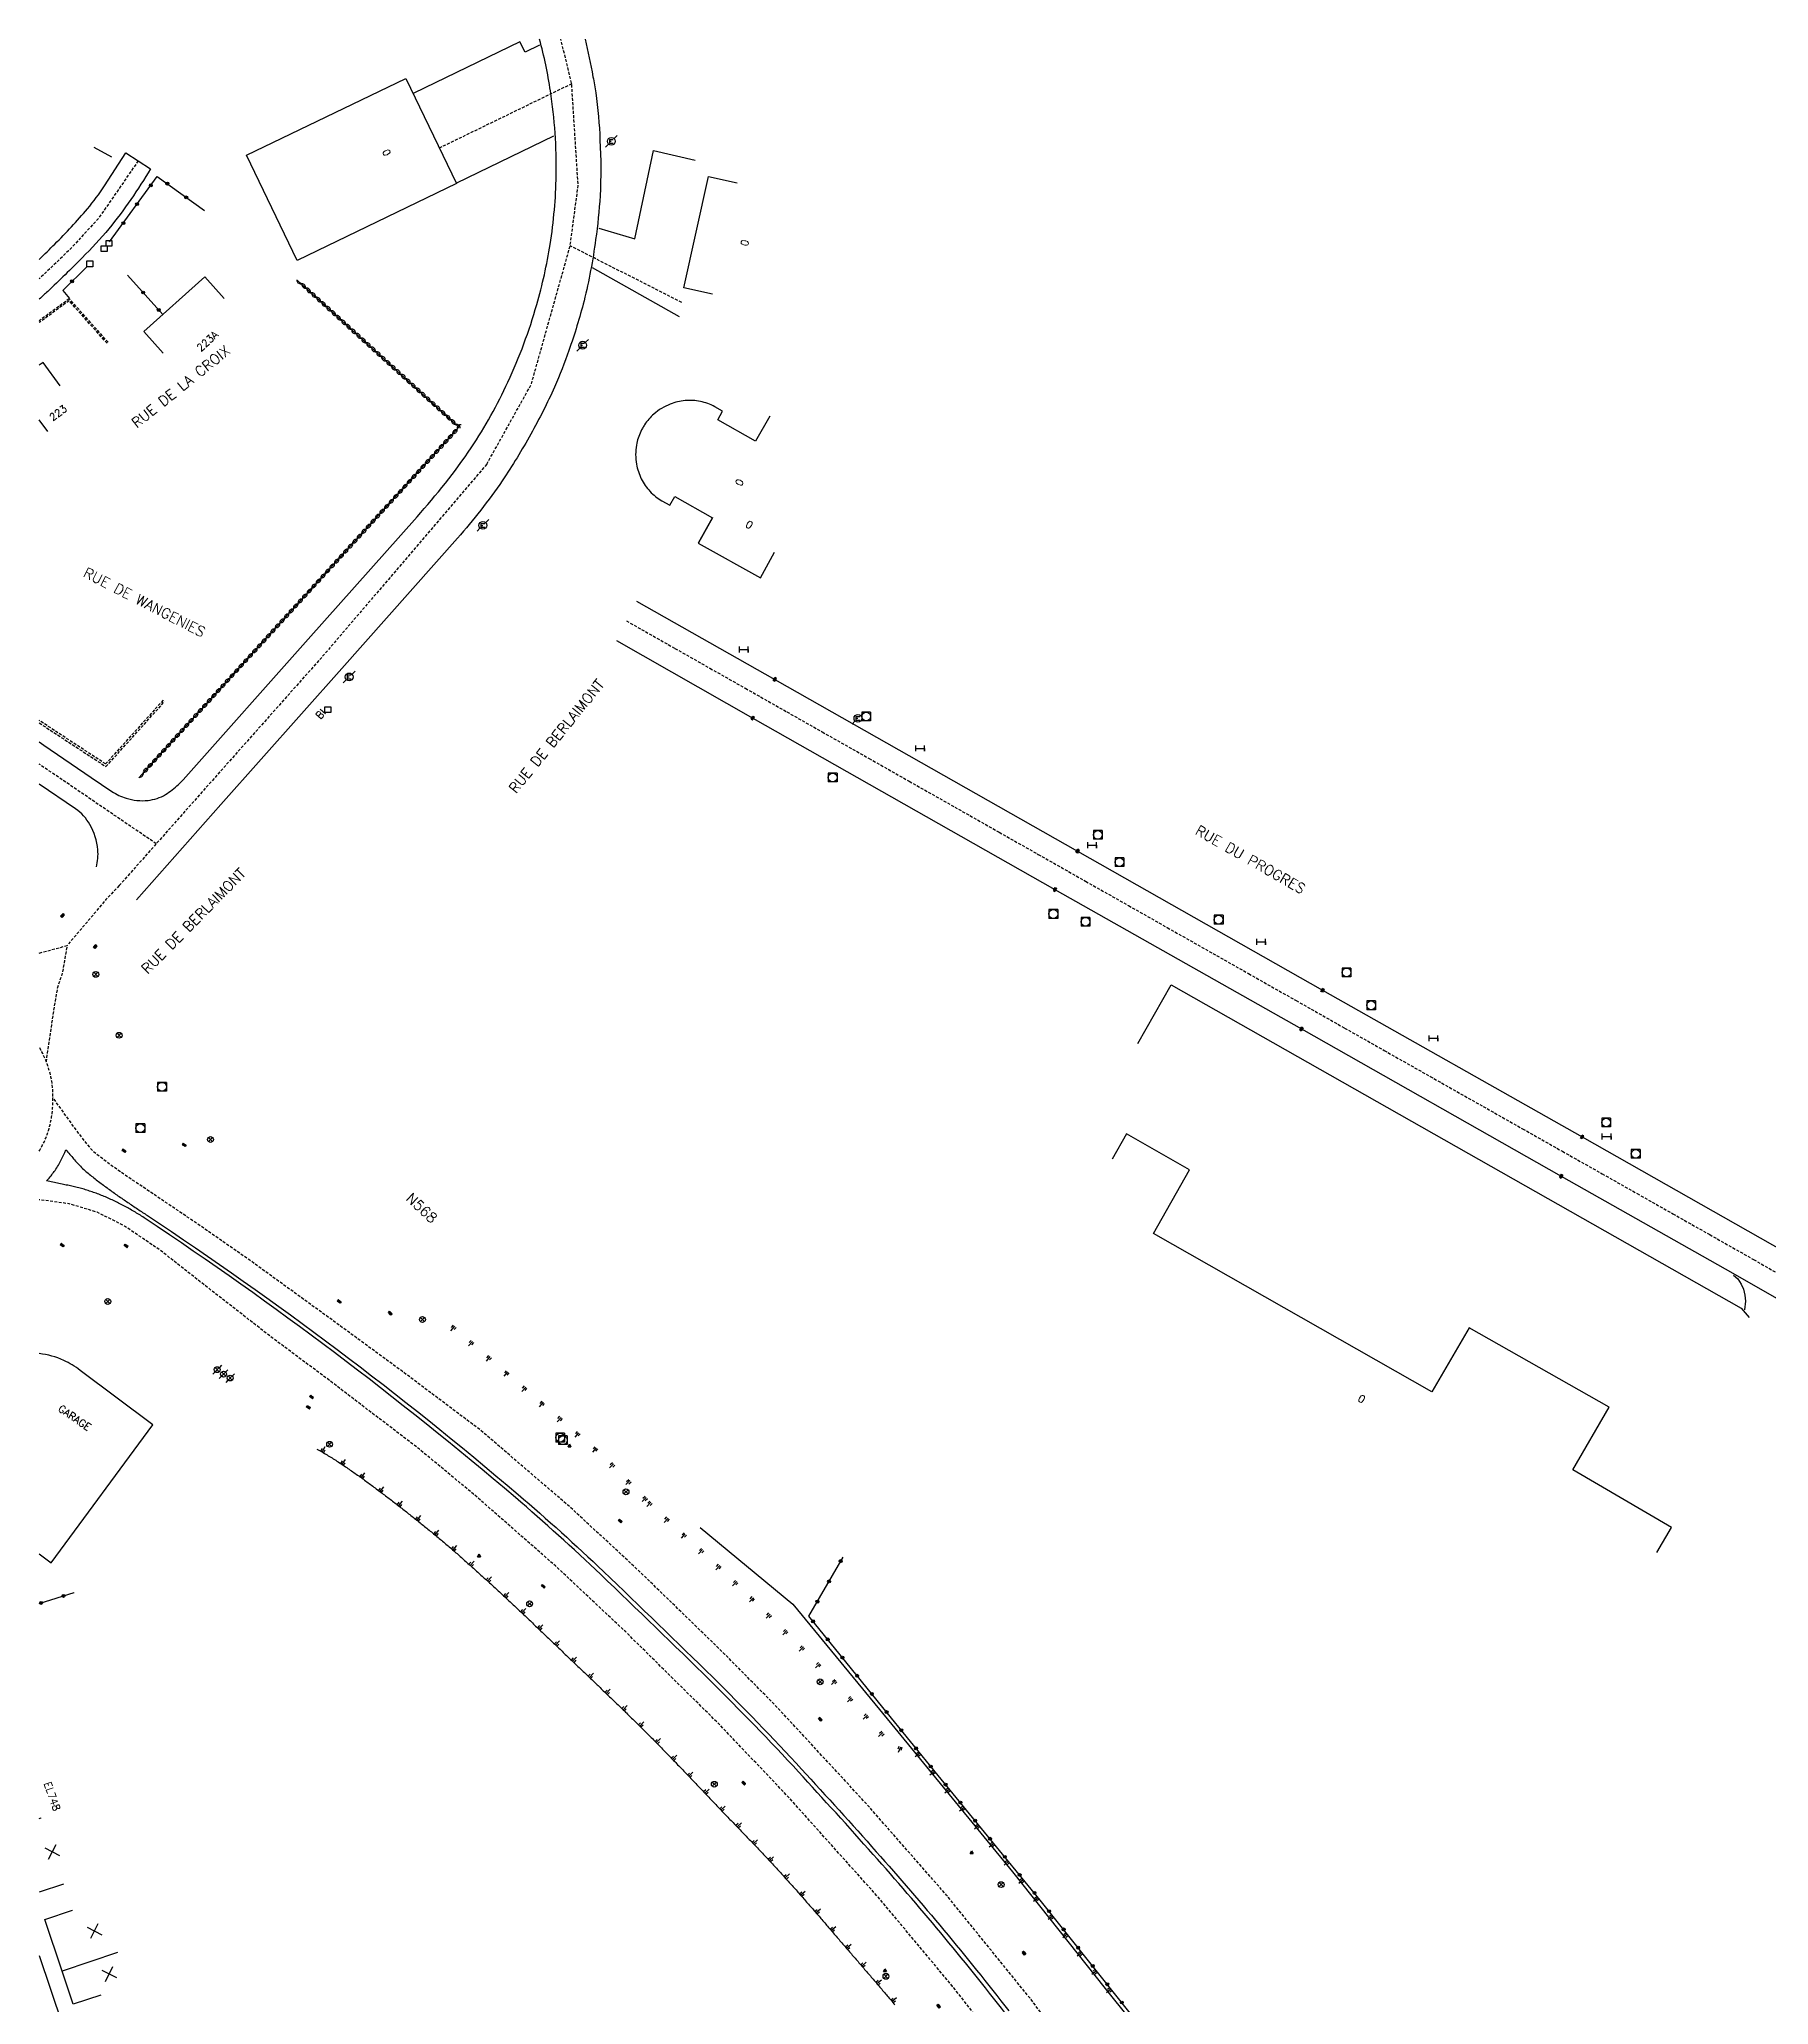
# Model space of a CAD drawing. Header units: millimetres. Extents: x 161000 to 162000, y 126999 to 128000.
# Drawn here: x 161000 to 161296.2, y 127663.5 to 128000 of the extents above; entities that cross this region are included whole.
import ezdxf
from ezdxf.enums import TextEntityAlignment as Align

# ---------------------------------------------------------------- set-up
doc = ezdxf.new("R2010")
doc.units = ezdxf.units.MM
doc.linetypes.add('DASHED', pattern=[0.75, 0.5, -0.25])
doc.layers.get('0').update_dxf_attribs({"linetype": 'CONTINUOUS'})
for name, color, linetype in [('W0001', 6, 'DASHED'), ('W0008', 7, 'CONTINUOUS'), ('W0100', 7, 'CONTINUOUS'), ('W0112', 1, 'DASHED'), ('W0211', 2, 'CONTINUOUS'), ('W0302', 3, 'CONTINUOUS'), ('W0310', 3, 'CONTINUOUS'), ('W0322', 7, 'CONTINUOUS'), ('W0400', 7, 'CONTINUOUS'), ('W0420', 7, 'CONTINUOUS'), ('W0454', 7, 'CONTINUOUS'), ('W0469', 7, 'CONTINUOUS'), ('W0471', 7, 'CONTINUOUS'), ('W0851', 7, 'CONTINUOUS'), ('W0984', 7, 'CONTINUOUS'), ('W0989', 7, 'CONTINUOUS'), ('W0991', 7, 'CONTINUOUS'), ('W1102', 7, 'CONTINUOUS'), ('W1474', 7, 'CONTINUOUS')]:
    doc.layers.add(name, color=color, linetype=linetype)
doc.styles.get("Standard").update_dxf_attribs({"font": 'romans.shx', "width": 0.85})

# ---------------------------------------------------------------- blocks, each defined once
blk = doc.blocks.new('T420')
for p, q in [((0.75, 0.75), (-0.75, 0.75)), ((-0.75, 0.75), (-0.75, -0.75)), ((0.75, 0.75), (0.75, -0.75)), ((0.75, -0.75), (-0.75, -0.75))]:
    blk.add_line(p, q)
blk.add_ellipse((0, 0), major_axis=(-0.53, 0.53), ratio=1, start_param=3.926991, end_param=10.210176)
blk = doc.blocks.new('T471')
for p, q in [((-0.333334, 0.333334), (-0.333334, -0.333334)), ((-0.333334, 0.333334), (0.333334, 0.333334)), ((-0.333334, 0), (0, 0)), ((0.500001, 0.500001), (1.000002, 1.000002)), ((-0.500001, -0.500001), (-1.000002, -1.000002)), ((-0.333334, -0.333334), (0.333334, -0.333334))]:
    blk.add_line(p, q)
blk.add_ellipse((0, 0), major_axis=(0.471405, 0.471405), ratio=1, start_param=5.4977871438, end_param=11.780972451)
blk = doc.blocks.new('T400')
for p, q in [((-0.15, 0.3), (0.15, 0.3)), ((-0.15, -0.25), (-0.15, 0.3)), ((-0.15, 0.15), (0.15, 0.15)), ((-0.15, 0), (0.15, 0)), ((0.15, 0.3), (0.15, -0.25)), ((-0.15, -0.15), (0.15, -0.15)), ((-0.15, -0.25), (-0.15, -0.3)), ((-0.15, -0.3), (0.15, -0.3)), ((0.15, -0.3), (0.15, -0.25))]:
    blk.add_line(p, q)
blk = doc.blocks.new('t991o')
at = {"color": 0, "linetype": 'Continuous'}
for p, q in [((-1, 1), (1, -1)), ((-1, -1), (1, 1))]:
    blk.add_line(p, q, dxfattribs=at)
blk = doc.blocks.new('t310o')
at = {"color": 0, "linetype": 'Continuous'}
for centre, start, end in [((-0.5, 0.38), 216.8699, 323.1304), ((0.5, -0.37), 36.8699, 143.1303)]:
    blk.add_arc(centre, 0.625, start, end, dxfattribs=at)
blk = doc.blocks.new('t322o')
at = {"color": 0, "linetype": 'Continuous'}
for radius in [0.25, 0.15]:
    blk.add_circle((0, 0), radius, dxfattribs=at)
blk = doc.blocks.new('t112o')
at = {"color": 0, "linetype": 'Continuous'}
for p, q in [((-0.5, 0.5), (0.5, 0.5)), ((-0.5, -0.5), (-0.5, 0.5)), ((0.5, 0.5), (0.5, -0.5)), ((0.5, -0.5), (-0.5, -0.5))]:
    blk.add_line(p, q, dxfattribs=at)
blk = doc.blocks.new('T469')
at = {"color": 0, "linetype": 'Continuous', "flags": 128}
for points in [[(-0.35, 0.35), (0.35, -0.35)], [(-0.35, -0.35), (0.35, 0.35)]]:
    blk.add_lwpolyline(points, dxfattribs=at)
at = {"color": 0, "linetype": 'Continuous'}
blk.add_circle((0, 0), 0.5, dxfattribs=at)
blk = doc.blocks.new('T454')
for p, q in [((-0.25, 0.25), (0.25, -0.25)), ((-0.25, -0.25), (0.25, 0.25)), ((0.75, 0.75), (0.375, 0.375)), ((-0.375, -0.375), (-0.75, -0.75))]:
    blk.add_line(p, q)
blk.add_ellipse((0, 0), major_axis=(0.354, 0.354), ratio=1, start_param=5.497787143782138, end_param=11.78097245096172)
blk = doc.blocks.new('T851')
for p, q in [((-0.25, -0.15), (0, 0.32)), ((0, 0.32), (0.25, -0.15)), ((-0.25, -0.15), (0.25, -0.15))]:
    blk.add_line(p, q)
for major_axis in [(-0.106, 0.106), (-0.0354, 0.0354), (-0.0236, 0.0236)]:
    blk.add_ellipse((0, 0), major_axis=major_axis, ratio=1, start_param=3.926991, end_param=10.210176)
blk = doc.blocks.new('t211o')
at = {"color": 0, "linetype": 'Continuous'}
for p, q in [((-0.29, 0.5), (-0.29, 0)), ((0, 1), (0, 0)), ((0.29, 0.5), (0.29, 0))]:
    blk.add_line(p, q, dxfattribs=at)
blk = doc.blocks.new('T1474')
at = {"color": 0, "linetype": 'Continuous', "flags": 128}
for points in [[(-0.75, -0.5), (-0.75, 0.5)], [(-0.75, 0), (0.75, 0)], [(0.75, 0), (0.75, -0.5), (0.75, 0.5)]]:
    blk.add_lwpolyline(points, dxfattribs=at)

msp = doc.modelspace()

# ---------------------------------------------------------------- linework, layer by layer
at = {"layer": 'W0001'}
for p, q in [((161091.18, 127992.38), (161068.6, 127981.42)), ((161020.03, 127862.28), (161000, 127875.9))]:
    msp.add_line(p, q, dxfattribs=at)
at = {"layer": 'W0001', "flags": 128}
for points in [[(161076.63, 127927.26), (161084.25, 127940.9), (161090.92, 127964.64), (161092.29, 127974.96), (161091.18, 127992.38), (161089.34, 128000)], [(161016.95, 127979.21), (161010.09, 127969.26), (161005, 127963.78), (161000, 127959)], [(161110.02, 127954.97), (161095.01, 127962.57), (161090.92, 127964.64), (161090.92, 127964.64)], [(161076.63, 127927.26), (161048.92, 127894.82), (161027.85, 127871.11), (161020.03, 127862.28), (161013.68, 127855.12)], [(161013.68, 127855.12), (161011.4, 127852.71), (161008.77, 127849.56), (161004.77, 127844.86)], [(161000, 127843.57), (161004.77, 127844.86), (161003.93, 127840.12), (161003.08, 127837.53), (161002.42, 127833.64), (161001.16, 127825.06)], [(161000, 127809.68), (161000.07, 127809.8), (161000.23, 127810.08), (161000.38, 127810.35), (161000.52, 127810.63), (161000.67, 127810.92), (161000.81, 127811.21), (161000.96, 127811.53), (161001.1, 127811.86), (161001.24, 127812.2), (161001.36, 127812.53), (161001.48, 127812.86), (161001.58, 127813.2), (161001.68, 127813.53), (161001.77, 127813.86), (161001.86, 127814.19), (161001.93, 127814.52), (161002, 127814.85), (161002.06, 127815.18), (161002.11, 127815.5), (161002.16, 127815.83), (161002.2, 127816.15), (161002.24, 127816.47), (161002.27, 127816.79), (161002.29, 127817.11), (161002.31, 127817.42), (161002.32, 127817.74), (161002.33, 127818.05), (161002.34, 127818.36), (161002.34, 127818.66), (161002.34, 127818.97), (161002.34, 127819.27), (161002.33, 127819.57), (161002.32, 127819.88), (161002.3, 127820.23), (161002.27, 127820.59), (161002.23, 127820.94), (161002.19, 127821.3), (161002.13, 127821.64), (161002.07, 127821.99), (161002, 127822.33), (161001.93, 127822.67), (161001.84, 127823), (161001.75, 127823.33), (161001.66, 127823.65), (161001.56, 127823.97), (161001.45, 127824.29), (161001.34, 127824.6), (161001.22, 127824.91), (161001.1, 127825.21), (161000.97, 127825.51), (161000.85, 127825.8), (161000.71, 127826.09), (161000.58, 127826.37), (161000.44, 127826.66), (161000.29, 127826.94), (161000.14, 127827.23), (161000, 127827.48)], [(161293.99, 127400.87), (161291.06, 127413.27), (161288.04, 127425.4), (161284.64, 127438.08), (161281.06, 127450.27), (161277.16, 127462.43), (161272, 127477.55), (161267.37, 127490.42), (161261.36, 127505.98), (161254.76, 127521.53), (161248.77, 127534.87), (161240.6, 127552.08), (161233.91, 127565.3), (161227.21, 127577.69), (161218.78, 127592.41), (161208.8, 127608.95), (161196.23, 127628.18), (161185.1, 127644.1), (161169.87, 127664.4), (161155.38, 127682.29), (161141.77, 127697.8), (161126.46, 127714.36), (161117.43, 127723.5), (161102.51, 127737.98), (161090.53, 127749.06), (161075.53, 127761.91), (161062.14, 127771.97), (161050.22, 127780.7), (161036.04, 127790.98), (161026.61, 127797.54), (161019.89, 127802.07), (161015.96, 127804.71), (161012.5, 127807.09), (161009.19, 127809.63), (161006.7, 127812.76), (161002.34, 127818.81)], [(161285.18, 127399.36), (161280.63, 127417.58), (161278.04, 127427.48), (161275.4, 127437.15), (161272.93, 127445.54), (161270.17, 127454.42), (161267.07, 127463.81), (161264.01, 127472.66), (161258.9, 127486.92), (161254.26, 127499.04), (161250.15, 127509.16), (161245.73, 127519.56), (161241.34, 127529.4), (161234.42, 127544.05), (161227.39, 127558.02), (161221.52, 127569.05), (161213.84, 127582.6), (161201.61, 127603.13), (161190.61, 127620.17), (161177.43, 127639.12), (161165.65, 127654.92), (161156.42, 127666.67), (161143.71, 127681.9), (161128.25, 127699.14), (161116.21, 127711.78), (161100.43, 127727.35), (161088.42, 127738.64), (161074.37, 127750.94), (161065.1, 127758.62), (161049.64, 127770.44), (161039.9, 127777.7), (161027.52, 127787.33), (161020.71, 127792.69), (161014.61, 127796.83), (161009.93, 127799.19), (161005.1, 127800.65), (161000, 127801.34)]]:
    msp.add_lwpolyline(points, dxfattribs=at)
at = {"layer": 'W0001'}
msp.add_lwpolyline([(161100.55, 127900.44), (161108.87, 127895.73), (161114.86, 127892.33), (161120.93, 127888.89), (161128.03, 127884.86), (161134.08, 127881.43), (161142.12, 127876.88), (161148.99, 127872.98), (161156.78, 127868.57), (161164.4, 127864.25), (161171.07, 127860.47), (161179.2, 127855.86), (161186.54, 127851.7), (161193.19, 127847.93), (161200.99, 127843.51), (161207.11, 127840.05), (161215.24, 127835.44), (161223.56, 127830.73), (161230.33, 127826.9), (161238.21, 127822.44), (161247.29, 127817.3), (161254.05, 127813.48), (161260.85, 127809.63), (161267.65, 127805.79), (161273.64, 127802.4), (161279.78, 127798.93), (161286.08, 127795.37), (161293.61, 127791.1), (161300.53, 127787.14)], dxfattribs=at)
at = {"layer": 'W0008'}
for p, q in [((161071.52, 127975.44), (161088.11, 127983.47)), ((161109.63, 127952.48), (161094.74, 127960.88))]:
    msp.add_line(p, q, dxfattribs=at)
at = {"layer": 'W0008', "flags": 128}
for points in [[(161000, 127879.72), (161000.8, 127879.18), (161008.87, 127873.65), (161012.45, 127871.21, 0.0758), (161014.88, 127870.08, 0.1037), (161018.62, 127869.7, 0.1016), (161021.62, 127870.7, 0.0603), (161023.82, 127872.44), (161024.63, 127873.23), (161046.05, 127897.33), (161064.69, 127918.27, 0.035), (161073.98, 127930.08, 0.0381), (161080.26, 127941.33, 0.0391), (161085.2, 127954.59, 0.0303), (161087.49, 127964.89, 0.0351), (161088.53, 127976.71, 0.0424), (161087.54, 127991.16, 0.02796), (161085.69, 128000, 0.0108)], [(161093.47, 128000, -0.015398), (161094.83, 127993.6, -0.0086), (161095.29, 127990.85, -0.0246), (161096.03, 127982.73, -0.0261), (161096.05, 127973.21, -0.0205), (161095.28, 127965.71, -0.0271), (161093.29, 127955.22, -0.0233), (161090.69, 127946.73, -0.0185), (161088.24, 127940.47, -0.0238), (161084.17, 127932.41, -0.0216), (161079.29, 127924.44, -0.0327), (161071.6, 127914.6), (161051.79, 127892.31), (161031.07, 127869), (161016.63, 127852.7)], [(161000, 127962.33, 0.007303), (161002.65, 127964.95, 0.0227), (161008.25, 127970.98, 0.0299), (161011.16, 127974.9), (161014.84, 127980.59), (161019.06, 127977.84, -0.0337), (161011.92, 127967.55, -0.0203), (161007.34, 127962.61, -0.0118), (161001.44, 127956.84, -0.00466), (161000, 127955.53, -0.011)], [(161009.78, 127858.31, 0.087334), (161010.02, 127861.24, 0.1116), (161008.66, 127865.56, 0.1117), (161006.21, 127868.28), (161000, 127872.5)], [(161165.49, 127662.04, 0.016695), (161142.83, 127689.25, 0.004121), (161130.01, 127703.4, 0.012432), (161114.84, 127719.08, 0.003747), (161096.15, 127737.18, 0.014059), (161081.55, 127750.34, 0.0295), (161018.15, 127798.12), (161017.94, 127798.26), (161017.73, 127798.4), (161017.52, 127798.53), (161017.31, 127798.67), (161017.1, 127798.8), (161016.88, 127798.93), (161016.67, 127799.06), (161016.45, 127799.19), (161016.24, 127799.32), (161016.02, 127799.45), (161015.8, 127799.57), (161015.58, 127799.7), (161015.36, 127799.82), (161015.14, 127799.94), (161014.92, 127800.06), (161014.7, 127800.18), (161014.48, 127800.3), (161014.26, 127800.41), (161014.04, 127800.53), (161013.81, 127800.64), (161013.59, 127800.75), (161013.37, 127800.86), (161013.14, 127800.97), (161012.92, 127801.08), (161012.69, 127801.19), (161012.47, 127801.3), (161012.24, 127801.4), (161012.01, 127801.51), (161011.78, 127801.61), (161011.55, 127801.71), (161011.32, 127801.81), (161011.09, 127801.91), (161010.87, 127802), (161010.65, 127802.09), (161010.42, 127802.18), (161010.2, 127802.27), (161009.97, 127802.35), (161009.75, 127802.44), (161009.52, 127802.52), (161009.29, 127802.6), (161009.07, 127802.68), (161008.84, 127802.76), (161008.61, 127802.83), (161008.38, 127802.91), (161008.15, 127802.98), (161007.92, 127803.05), (161007.68, 127803.12), (161007.45, 127803.18), (161007.22, 127803.25), (161006.98, 127803.31), (161006.75, 127803.37), (161006.51, 127803.43), (161006.28, 127803.48), (161006.04, 127803.54), (161005.8, 127803.59), (161005.57, 127803.65), (161005.33, 127803.7), (161005.09, 127803.75), (161004.86, 127803.81), (161004.62, 127803.86), (161004.38, 127803.91), (161004.15, 127803.97), (161003.89, 127804.02), (161003.63, 127804.08), (161003.37, 127804.14), (161003.11, 127804.2), (161002.85, 127804.25), (161002.59, 127804.31), (161002.33, 127804.36), (161002.06, 127804.41), (161001.79, 127804.46), (161001.51, 127804.51), (161001.24, 127804.56), (161001.5, 127804.84), (161001.68, 127805.04), (161001.85, 127805.24), (161002.01, 127805.45), (161002.15, 127805.63), (161002.29, 127805.81), (161002.43, 127805.99), (161002.57, 127806.18), (161002.7, 127806.36), (161002.85, 127806.58), (161002.99, 127806.81), (161003.13, 127807.04), (161003.27, 127807.27), (161003.56, 127807.82), (161003.67, 127808.04), (161003.79, 127808.27), (161003.9, 127808.5), (161004.02, 127808.74), (161004.13, 127808.97), (161004.24, 127809.21), (161004.35, 127809.44), (161004.57, 127809.91), (161004.74, 127809.71), (161004.91, 127809.5), (161005.08, 127809.3), (161005.25, 127809.1), (161005.4, 127808.91), (161005.56, 127808.72), (161005.72, 127808.53), (161005.88, 127808.34), (161006.04, 127808.15), (161006.2, 127807.97), (161006.36, 127807.78), (161006.53, 127807.6), (161006.69, 127807.41), (161006.86, 127807.24), (161007.04, 127807.06), (161007.22, 127806.88), (161007.41, 127806.71), (161007.6, 127806.54), (161007.79, 127806.37), (161007.98, 127806.2), (161008.17, 127806.04), (161008.37, 127805.88), (161008.56, 127805.72), (161008.76, 127805.56), (161008.96, 127805.4), (161009.16, 127805.24), (161009.36, 127805.08), (161009.56, 127804.92), (161009.76, 127804.76), (161009.96, 127804.6), (161010.16, 127804.45), (161010.37, 127804.29), (161010.57, 127804.13), (161010.78, 127803.98), (161010.98, 127803.83), (161011.19, 127803.67), (161011.4, 127803.52), (161011.6, 127803.37), (161011.81, 127803.22), (161012.02, 127803.07), (161012.23, 127802.92), (161012.44, 127802.77), (161012.65, 127802.62), (161012.86, 127802.47), (161013.06, 127802.32), (161013.27, 127802.17), (161013.48, 127802.03), (161013.69, 127801.88), (161013.9, 127801.73), (161014.11, 127801.59), (161014.32, 127801.45), (161014.53, 127801.3), (161014.74, 127801.16), (161014.95, 127801.02), (161015.16, 127800.87), (161015.37, 127800.73), (161015.58, 127800.59), (161015.79, 127800.45), (161016.01, 127800.31), (161016.22, 127800.16), (161016.43, 127800.02), (161016.64, 127799.88), (161016.85, 127799.74), (161017.06, 127799.6), (161017.27, 127799.46), (161017.48, 127799.32), (161017.69, 127799.18), (161017.9, 127799.04), (161018.11, 127798.9), (161018.32, 127798.77), (161018.53, 127798.63, -0.030354), (161082.01, 127750.88, -0.014059), (161096.63, 127737.69, -0.003747), (161115.33, 127719.58, -0.012432), (161130.53, 127703.88, -0.004121), (161143.35, 127689.72, -0.016695), (161166.04, 127662.47, -0.011536)], [(161000, 127671.97), (161013.74, 127631.07, 0.0007), (161027.51, 127590.05, 0.0127), (161031.02, 127580.27, 0.02), (161036.08, 127569.04, 0.0107), (161041.8, 127558.03, 0.0465), (161046.88, 127550.06), (161055.18, 127539.94, 0.0079), (161081.96, 127508, 0.0204), (161111.03, 127477.12, 0.1176), (161112.27, 127476.23, 0.2231), (161114.01, 127476.51), (161115.17, 127477.35), (161115.17, 127477.35)]]:
    msp.add_lwpolyline(points, format="xyb", dxfattribs=at)
for points in [[(161085.65, 127999.02), (161083.21, 127997.81), (161082.29, 127999.56), (161064.17, 127990.76), (161064.17, 127990.76)], [(161095.81, 127967.65), (161101.99, 127965.87), (161105.18, 127980.94), (161112.33, 127979.29), (161112.33, 127979.29)]]:
    msp.add_lwpolyline(points, dxfattribs=at)
at = {"layer": 'W0008'}
for points in [[(161102.28, 127903.84), (161125.97, 127890.4), (161177.83, 127861.01), (161219.78, 127837.19), (161264.23, 127812.08), (161302.76, 127790.27), (161306.25, 127788.49), (161310.03, 127787.26), (161313.95, 127786.61), (161317.89, 127786.91), (161321.43, 127788.53), (161324.43, 127790.91), (161327.59, 127794.12), (161330.05, 127797.87), (161352.01, 127836.55), (161351.99, 127836.5), (161375.73, 127878.45), (161401.19, 127923.34), (161426.16, 127967.41), (161444.68, 128000)], [(161098.83, 127897.05), (161122.18, 127883.81), (161173.95, 127854.47), (161216.16, 127830.59), (161260.66, 127805.38), (161290.05, 127788.78), (161299.52, 127783.34)], [(161290.15, 127788.45), (161290.93, 127787.77), (161291.46, 127786.89), (161291.9, 127786), (161292.12, 127784.99), (161292.21, 127783.99), (161292.02, 127782.48)]]:
    msp.add_lwpolyline(points, dxfattribs=at)
at = {"layer": 'W0100', "flags": 128}
msp.add_lwpolyline([(161062.79, 127993.31), (161071.47, 127975.29), (161044.17, 127962.15), (161035.49, 127980.17)], close=True, dxfattribs=at)
for points in [[(161115.29, 127956.37), (161110.41, 127957.46), (161114.64, 127976.5), (161119.52, 127975.41)], [(161021.23, 127946.27), (161017.9, 127950), (161028.35, 127959.34), (161031.68, 127955.61)], [(161003.6, 127940.67), (161000.64, 127944.69), (161000, 127944.22)], [(161000, 127740.69), (161002.02, 127739.18), (161019.46, 127762.8), (161019.46, 127762.8)], [(161000, 127695.4), (161000.3, 127695.5), (161000.3, 127695.5)], [(161004.12, 127684.16), (161000, 127682.77)], [(161010.56, 127665.19), (161005.82, 127663.6), (161003.91, 127669.28), (161000.93, 127678.14), (161005.67, 127679.74), (161005.67, 127679.74)]]:
    msp.add_lwpolyline(points, dxfattribs=at)
for points in [[(161125.09, 127935.51), (161122.68, 127931.22), (161116.2, 127934.86), (161117.03, 127936.35), (161115.68, 127937.1, 0.0767), (161113.22, 127938, 0.0715), (161110.61, 127938.15, 0.0713), (161108.06, 127937.55, 0.0879), (161105.26, 127935.85, 0.0678), (161103.66, 127934.01, 0.01693), (161103.32, 127933.44, 0.01693), (161103.02, 127932.86, 0.0678), (161102.27, 127930.54, 0.0879), (161102.28, 127927.26, 0.0713), (161103.1, 127924.77, 0.0715), (161104.59, 127922.62, 0.0767), (161106.64, 127920.99), (161107.98, 127920.22), (161108.82, 127921.72), (161115.31, 127918.08), (161112.9, 127913.78)], [(161019.46, 127762.8), (161007.02, 127772.13, 0.0538), (161004.18, 127773.84, 0.075753), (161000, 127774.99, 0.0683)]]:
    msp.add_lwpolyline(points, format="xyb", dxfattribs=at)
at = {"layer": 'W0100'}
for points in [[(161115.31, 127918.12), (161112.87, 127913.75), (161123.51, 127907.81), (161125.94, 127912.18)], [(161277.01, 127740.93), (161279.52, 127745.25), (161262.64, 127755.08), (161262.64, 127755.08), (161262.64, 127755.08), (161262.64, 127755.08), (161268.89, 127765.82), (161268.89, 127765.82), (161268.89, 127765.82), (161268.89, 127765.82), (161244.87, 127779.43), (161238.49, 127768.47), (161190.81, 127795.57), (161196.98, 127806.48), (161186.21, 127812.61), (161183.74, 127808.27)], [(161279.52, 127745.25), (161279.52, 127745.25)]]:
    msp.add_lwpolyline(points, dxfattribs=at)
at = {"layer": 'W0112'}
for p, q in [((161005.14, 127955.58), (161000, 127951.81)), ((161005.1, 127955.25), (161000, 127951.5)), ((161011.61, 127947.96), (161005.1, 127955.25)), ((161011.8, 127948.13), (161005.14, 127955.58))]:
    msp.add_line(p, q, dxfattribs=at)
for points in [[(161021.21, 127886.86), (161011.36, 127875.94), (161000, 127883.38)], [(161000, 127882.96), (161011.42, 127875.48), (161021.46, 127886.63)]]:
    msp.add_lwpolyline(points, dxfattribs=at)
at = {"layer": 'W0211', "flags": 128}
msp.add_lwpolyline([(161047.56, 127758.66), (161047.78, 127758.54), (161047.99, 127758.41), (161048.21, 127758.29), (161048.43, 127758.16), (161048.64, 127758.04), (161048.86, 127757.91), (161049.07, 127757.78), (161049.28, 127757.65), (161049.5, 127757.52), (161049.71, 127757.39), (161049.92, 127757.26), (161050.14, 127757.13), (161050.35, 127756.99), (161050.56, 127756.86), (161050.77, 127756.73), (161050.98, 127756.59), (161051.19, 127756.46), (161051.4, 127756.32), (161051.61, 127756.18), (161051.82, 127756.05), (161052.03, 127755.91), (161052.24, 127755.77), (161052.44, 127755.63), (161052.65, 127755.49), (161052.86, 127755.35), (161053.06, 127755.21), (161053.27, 127755.06), (161053.47, 127754.92), (161053.68, 127754.78), (161053.88, 127754.63), (161054.09, 127754.49), (161054.29, 127754.35), (161054.49, 127754.2), (161054.7, 127754.06), (161054.9, 127753.91), (161055.1, 127753.77), (161055.31, 127753.62), (161055.51, 127753.48), (161055.71, 127753.33), (161055.91, 127753.18), (161056.12, 127753.04), (161056.32, 127752.89), (161056.52, 127752.74), (161056.72, 127752.59), (161056.92, 127752.45), (161057.12, 127752.3), (161057.32, 127752.15), (161057.52, 127752), (161057.72, 127751.85), (161057.92, 127751.7), (161058.12, 127751.55), (161058.32, 127751.4), (161058.52, 127751.25), (161058.72, 127751.1), (161058.92, 127750.95), (161059.12, 127750.8), (161059.32, 127750.65), (161059.52, 127750.5), (161059.72, 127750.35), (161059.91, 127750.2), (161060.11, 127750.05), (161060.31, 127749.9), (161060.51, 127749.74), (161060.7, 127749.59), (161060.9, 127749.44), (161061.1, 127749.29), (161061.3, 127749.13), (161061.49, 127748.98), (161061.69, 127748.83), (161061.89, 127748.67), (161062.08, 127748.52), (161062.28, 127748.36), (161062.48, 127748.21), (161062.67, 127748.06), (161062.87, 127747.9), (161063.06, 127747.75), (161063.26, 127747.59), (161063.45, 127747.44), (161063.65, 127747.28), (161063.84, 127747.13), (161064.04, 127746.97), (161064.23, 127746.81), (161064.43, 127746.66), (161064.62, 127746.5), (161064.82, 127746.35), (161065.01, 127746.19), (161065.21, 127746.03), (161065.4, 127745.88), (161065.6, 127745.72), (161065.79, 127745.56), (161065.98, 127745.41), (161066.18, 127745.25), (161066.37, 127745.09), (161066.57, 127744.93), (161066.76, 127744.78), (161066.95, 127744.62), (161067.15, 127744.46), (161067.34, 127744.3), (161067.53, 127744.15), (161067.73, 127743.99), (161067.92, 127743.83), (161068.11, 127743.67), (161068.31, 127743.51), (161068.5, 127743.35), (161068.69, 127743.19), (161068.88, 127743.03), (161069.07, 127742.87), (161069.26, 127742.7), (161069.45, 127742.54), (161069.64, 127742.38), (161069.83, 127742.22), (161070.02, 127742.06), (161070.21, 127741.89), (161070.4, 127741.73), (161070.59, 127741.57), (161070.78, 127741.4), (161070.97, 127741.24), (161071.16, 127741.07), (161071.35, 127740.91), (161071.54, 127740.75), (161071.72, 127740.58), (161071.91, 127740.42), (161072.1, 127740.25), (161072.29, 127740.08), (161072.47, 127739.92), (161072.66, 127739.75), (161072.85, 127739.59), (161073.04, 127739.42), (161073.22, 127739.26), (161073.41, 127739.09), (161073.6, 127738.92), (161073.78, 127738.76), (161073.97, 127738.59), (161074.15, 127738.42), (161074.34, 127738.25), (161074.53, 127738.09), (161074.71, 127737.92), (161074.9, 127737.75), (161075.08, 127737.58), (161075.27, 127737.42), (161075.45, 127737.25), (161075.64, 127737.08), (161075.83, 127736.91), (161076.01, 127736.75), (161076.2, 127736.58), (161076.38, 127736.41), (161076.57, 127736.24), (161076.75, 127736.07), (161076.94, 127735.9), (161077.12, 127735.73), (161077.31, 127735.56), (161077.5, 127735.39), (161077.68, 127735.22), (161077.86, 127735.05), (161078.05, 127734.88), (161078.23, 127734.71), (161078.42, 127734.54), (161078.6, 127734.37), (161078.79, 127734.2), (161078.97, 127734.03), (161079.16, 127733.86), (161079.34, 127733.69), (161079.52, 127733.52), (161079.71, 127733.35), (161079.89, 127733.18), (161080.08, 127733.01), (161080.26, 127732.84), (161080.44, 127732.66), (161080.63, 127732.49), (161080.81, 127732.32), (161080.99, 127732.15), (161081.18, 127731.98), (161081.36, 127731.81), (161081.54, 127731.63), (161081.72, 127731.46), (161081.91, 127731.29), (161082.09, 127731.12), (161082.27, 127730.95), (161082.46, 127730.77), (161082.64, 127730.6), (161082.82, 127730.43), (161083, 127730.26), (161083.19, 127730.09), (161083.37, 127729.91), (161083.55, 127729.74), (161083.73, 127729.57), (161083.91, 127729.4), (161084.1, 127729.22), (161084.28, 127729.05), (161084.46, 127728.88), (161084.64, 127728.7), (161084.82, 127728.53), (161085.01, 127728.36), (161085.19, 127728.19), (161085.37, 127728.01), (161085.55, 127727.84), (161085.73, 127727.67), (161085.92, 127727.49), (161086.1, 127727.32), (161086.28, 127727.15), (161086.46, 127726.97), (161086.64, 127726.8), (161086.82, 127726.63), (161087.01, 127726.45), (161087.19, 127726.28), (161087.37, 127726.11), (161087.55, 127725.93), (161087.73, 127725.76), (161087.91, 127725.59), (161088.09, 127725.41), (161088.28, 127725.24), (161088.46, 127725.07), (161088.64, 127724.89), (161088.82, 127724.72), (161089, 127724.55), (161089.18, 127724.37), (161089.36, 127724.2), (161089.55, 127724.03), (161089.73, 127723.85), (161089.91, 127723.68), (161090.09, 127723.51), (161090.27, 127723.33), (161090.45, 127723.16), (161090.63, 127722.99), (161090.82, 127722.81), (161091, 127722.64), (161091.18, 127722.47), (161091.36, 127722.29), (161091.54, 127722.12), (161091.72, 127721.95), (161091.9, 127721.77), (161092.08, 127721.6), (161092.26, 127721.43), (161092.45, 127721.26), (161092.63, 127721.08), (161092.81, 127720.91), (161092.99, 127720.74), (161093.17, 127720.57), (161093.35, 127720.39), (161093.53, 127720.22), (161093.71, 127720.05), (161093.89, 127719.88), (161094.07, 127719.7), (161094.25, 127719.53), (161094.43, 127719.36), (161094.61, 127719.19), (161094.79, 127719.01), (161094.98, 127718.84), (161095.16, 127718.67), (161095.34, 127718.5), (161095.52, 127718.32), (161095.7, 127718.15), (161095.88, 127717.98), (161096.06, 127717.81), (161096.24, 127717.63), (161096.42, 127717.46), (161096.6, 127717.29), (161096.78, 127717.11), (161096.96, 127716.94), (161097.14, 127716.77), (161097.32, 127716.59), (161097.5, 127716.42), (161097.68, 127716.25), (161097.86, 127716.07), (161098.04, 127715.9), (161098.22, 127715.73), (161098.4, 127715.55), (161098.58, 127715.38), (161098.76, 127715.21), (161098.94, 127715.03), (161099.12, 127714.86), (161099.3, 127714.69), (161099.48, 127714.51), (161099.66, 127714.34), (161099.84, 127714.16), (161100.02, 127713.99), (161100.2, 127713.82), (161100.38, 127713.64), (161100.55, 127713.47), (161100.73, 127713.29), (161100.91, 127713.12), (161101.09, 127712.94), (161101.27, 127712.77), (161101.45, 127712.6), (161101.63, 127712.42), (161101.81, 127712.25), (161101.98, 127712.07), (161102.16, 127711.9), (161102.34, 127711.72), (161102.52, 127711.54), (161102.7, 127711.37), (161102.87, 127711.19), (161103.05, 127711.02), (161103.23, 127710.84), (161103.41, 127710.67), (161103.58, 127710.49), (161103.76, 127710.31), (161103.94, 127710.14), (161104.11, 127709.96), (161104.29, 127709.78), (161104.47, 127709.61), (161104.64, 127709.43), (161104.82, 127709.25), (161105, 127709.08), (161105.17, 127708.9), (161105.35, 127708.72), (161105.52, 127708.55), (161105.7, 127708.37), (161105.87, 127708.19), (161106.05, 127708.02), (161106.22, 127707.84), (161106.39, 127707.66), (161106.57, 127707.48), (161106.74, 127707.3), (161106.92, 127707.13), (161107.09, 127706.95), (161107.26, 127706.77), (161107.44, 127706.59), (161107.61, 127706.41), (161107.78, 127706.23), (161107.95, 127706.06), (161108.13, 127705.88), (161108.3, 127705.7), (161108.47, 127705.52), (161108.64, 127705.34), (161108.82, 127705.16), (161108.99, 127704.98), (161109.16, 127704.8), (161109.33, 127704.62), (161109.51, 127704.44), (161109.68, 127704.26), (161109.85, 127704.08), (161110.02, 127703.9), (161110.19, 127703.72), (161110.36, 127703.54), (161110.54, 127703.36), (161110.71, 127703.18), (161110.88, 127703), (161111.05, 127702.82), (161111.22, 127702.64), (161111.39, 127702.46), (161111.56, 127702.28), (161111.74, 127702.1), (161111.91, 127701.92), (161112.08, 127701.74), (161112.25, 127701.56), (161112.42, 127701.38), (161112.59, 127701.2), (161112.76, 127701.02), (161112.93, 127700.84), (161113.11, 127700.66), (161113.28, 127700.48), (161113.45, 127700.3), (161113.62, 127700.12), (161113.79, 127699.94), (161113.96, 127699.76), (161114.13, 127699.58), (161114.31, 127699.4), (161114.48, 127699.22), (161114.65, 127699.04), (161114.82, 127698.86), (161114.99, 127698.68), (161115.16, 127698.5), (161115.34, 127698.32), (161115.51, 127698.14), (161115.68, 127697.96), (161115.85, 127697.78), (161116.03, 127697.6), (161116.2, 127697.41), (161116.38, 127697.23), (161116.55, 127697.05), (161116.72, 127696.87), (161116.9, 127696.69), (161117.07, 127696.51), (161117.25, 127696.33), (161117.42, 127696.15), (161117.59, 127695.97), (161117.77, 127695.79), (161117.94, 127695.61), (161118.12, 127695.43), (161118.29, 127695.25), (161118.47, 127695.07), (161118.64, 127694.88), (161118.82, 127694.7), (161118.99, 127694.52), (161119.16, 127694.34), (161119.34, 127694.16), (161119.51, 127693.98), (161119.69, 127693.8), (161119.86, 127693.62), (161120.04, 127693.44), (161120.21, 127693.26), (161120.38, 127693.08), (161120.56, 127692.9), (161120.73, 127692.72), (161120.91, 127692.54), (161121.08, 127692.36), (161121.25, 127692.18), (161121.43, 127691.99), (161121.6, 127691.81), (161121.78, 127691.63), (161121.95, 127691.45), (161122.12, 127691.27), (161122.3, 127691.09), (161122.47, 127690.91), (161122.64, 127690.73), (161122.82, 127690.54), (161122.99, 127690.36), (161123.16, 127690.18), (161123.34, 127690), (161123.51, 127689.82), (161123.68, 127689.64), (161123.85, 127689.45), (161124.03, 127689.27), (161124.2, 127689.09), (161124.37, 127688.91), (161124.54, 127688.72), (161124.71, 127688.54), (161124.89, 127688.36), (161125.06, 127688.17), (161125.23, 127687.99), (161125.4, 127687.81), (161125.57, 127687.62), (161125.74, 127687.44), (161125.91, 127687.25), (161126.08, 127687.07), (161126.25, 127686.89), (161126.42, 127686.7), (161126.59, 127686.52), (161126.76, 127686.33), (161126.93, 127686.15), (161127.1, 127685.96), (161127.27, 127685.78), (161127.44, 127685.59), (161127.6, 127685.41), (161127.77, 127685.22), (161127.94, 127685.03), (161128.11, 127684.85), (161128.27, 127684.66), (161128.44, 127684.48), (161128.61, 127684.29), (161128.77, 127684.11), (161128.94, 127683.92), (161129.11, 127683.73), (161129.27, 127683.55), (161129.44, 127683.36), (161129.6, 127683.17), (161129.77, 127682.99), (161129.93, 127682.8), (161130.1, 127682.61), (161130.27, 127682.42), (161130.43, 127682.24), (161130.6, 127682.05), (161130.76, 127681.86), (161130.92, 127681.67), (161131.09, 127681.49), (161131.25, 127681.3), (161131.42, 127681.11), (161131.58, 127680.92), (161131.75, 127680.73), (161131.91, 127680.54), (161132.08, 127680.36), (161132.24, 127680.17), (161132.4, 127679.98), (161132.57, 127679.79), (161132.73, 127679.6), (161132.89, 127679.41), (161133.06, 127679.22), (161133.22, 127679.04), (161133.38, 127678.85), (161133.55, 127678.66), (161133.71, 127678.47), (161133.87, 127678.28), (161134.04, 127678.09), (161134.2, 127677.9), (161134.36, 127677.71), (161134.53, 127677.52), (161134.69, 127677.33), (161134.85, 127677.14), (161135.02, 127676.95), (161135.18, 127676.76), (161135.34, 127676.58), (161135.5, 127676.39), (161135.67, 127676.2), (161135.83, 127676.01), (161135.99, 127675.82), (161136.16, 127675.63), (161136.32, 127675.44), (161136.48, 127675.25), (161136.64, 127675.06), (161136.81, 127674.87), (161136.97, 127674.68), (161137.13, 127674.49), (161137.29, 127674.3), (161137.46, 127674.11), (161137.62, 127673.92), (161137.78, 127673.73), (161137.94, 127673.54), (161138.11, 127673.35), (161138.27, 127673.16), (161138.43, 127672.98), (161138.59, 127672.79), (161138.76, 127672.6), (161138.92, 127672.41), (161139.08, 127672.22), (161139.24, 127672.03), (161139.41, 127671.84), (161139.57, 127671.65), (161139.73, 127671.47), (161139.89, 127671.28), (161140.05, 127671.09), (161140.22, 127670.9), (161140.38, 127670.71), (161140.54, 127670.52), (161140.7, 127670.33), (161140.87, 127670.14), (161141.03, 127669.96), (161141.19, 127669.77), (161141.35, 127669.58), (161141.52, 127669.39), (161141.68, 127669.2), (161141.84, 127669.01), (161142, 127668.82), (161142.16, 127668.63), (161142.33, 127668.45), (161142.49, 127668.26), (161142.65, 127668.07), (161142.81, 127667.88), (161142.97, 127667.69), (161143.14, 127667.5), (161143.3, 127667.31), (161143.46, 127667.12), (161143.62, 127666.93), (161143.78, 127666.74), (161143.94, 127666.55), (161144.11, 127666.36), (161144.27, 127666.17), (161144.43, 127665.98), (161144.59, 127665.8), (161144.75, 127665.61), (161144.91, 127665.42), (161145.07, 127665.23), (161145.23, 127665.04), (161145.39, 127664.85), (161145.56, 127664.66), (161145.72, 127664.47), (161145.88, 127664.28), (161146.04, 127664.09), (161146.2, 127663.89), (161146.36, 127663.7), (161146.52, 127663.51)], dxfattribs=at)
at = {"layer": 'W0302', "flags": 128}
msp.add_lwpolyline([(161113.19, 127745.23), (161129.07, 127732.12), (161146, 127711.52), (161166.65, 127686.29), (161182.56, 127666.29), (161191.13, 127655.65), (161218.99, 127613.36), (161230.07, 127596.95)], dxfattribs=at)
at = {"layer": 'W0310', "flags": 128}
msp.add_lwpolyline([(161044.24, 127958.71), (161071.87, 127933.6), (161017.04, 127873.58)], dxfattribs=at)
at = {"layer": 'W0322'}
for p, q in [((161012.42, 127979.83), (161009.42, 127981.49)), ((161015.13, 127959.63), (161021.14, 127952.9))]:
    msp.add_line(p, q, dxfattribs=at)
at = {"layer": 'W0322', "flags": 128}
for points in [[(161012.05, 127965.3), (161020.21, 127976.53), (161028.32, 127970.67)], [(161008.19, 127961.13), (161004.05, 127957), (161005.2, 127955.63)], [(161277.38, 127550.66), (161264.97, 127528.76), (161258.76, 127542.44), (161252.97, 127554.7), (161250.19, 127560.58), (161242.11, 127576.17), (161237.31, 127585), (161231.18, 127595.92), (161191.75, 127655.94), (161171.43, 127681.45), (161161.89, 127693.09), (161153.95, 127702.75), (161149.21, 127708.59), (161144.46, 127714.42), (161131.82, 127730.03), (161137.65, 127740.16)], [(161000, 127732.22), (161005.97, 127734.1), (161005.97, 127734.1)]]:
    msp.add_lwpolyline(points, dxfattribs=at)
at = {"layer": 'W0322'}
msp.add_lwpolyline([(161188.14, 127828.1), (161188.14, 127828.1), (161188.14, 127828.1), (161193.83, 127838.12), (161193.83, 127838.12), (161291.46, 127782.79), (161292.86, 127781.15)], dxfattribs=at)
at = {"layer": 'W1102'}
msp.add_line((161001.46, 127932.87), (161000, 127934.85), dxfattribs=at)
at = {"layer": 'W1102', "flags": 128}
msp.add_lwpolyline([(161013.39, 127672.47), (161003.91, 127669.28), (161003.91, 127669.28)], dxfattribs=at)

# ---------------------------------------------------------------- block references
at = {"layer": 'W0112'}
for p in [(161011.93, 127965.08), (161008.67, 127961.57), (161011.11, 127964.15), (161049.42, 127885.24)]:
    msp.add_blockref('t112o', p, dxfattribs=at)
at = {"layer": 'W0211'}
for p, rotation in [((161071.15, 127779.68), 139.4003360494718), ((161074.18, 127777.08), 139.4003360494718), ((161077.22, 127774.48), 139.4003360494718), ((161080.26, 127771.88), 139.4003360494718), ((161083.3, 127769.27), 139.4003360494718), ((161086.33, 127766.67), 139.4003360494718), ((161089.37, 127764.07), 139.4003360494718), ((161092.41, 127761.46), 139.4003360494718), ((161048.42, 127758.16), 329.6910872283229), ((161051.82, 127756.05), 326.621758043641), ((161095.44, 127758.86), 139.4003360494718), ((161055.11, 127753.77), 324.3284619005083), ((161098.36, 127756.13), 134.2188333117126), ((161101.15, 127753.26), 134.2188333117126), ((161058.33, 127751.4), 323.0715102993026), ((161061.51, 127748.97), 322.0473955220464), ((161103.94, 127750.39), 134.2188333117126), ((161064.64, 127746.49), 321.2568068511617), ((161104.76, 127749.56), 137.0834580676871), ((161107.7, 127746.84), 137.2723633571927), ((161067.75, 127743.97), 320.4957584996321), ((161110.64, 127744.13), 137.6835875461985), ((161070.8, 127741.38), 319.0452263348456), ((161113.6, 127741.44), 137.7153906759027), ((161073.8, 127738.74), 318.1395295217921), ((161076.77, 127736.06), 317.6172230719358), ((161116.55, 127738.73), 136.8870568389354), ((161079.71, 127733.35), 317.0640591275571), ((161119.44, 127735.98), 136.0963799258191), ((161122.31, 127733.19), 135.6288994611636), ((161082.63, 127730.61), 316.6794719280284), ((161125.17, 127730.39), 135.461523862903), ((161085.53, 127727.86), 316.4122448638605), ((161128.02, 127727.58), 135.4607476851779), ((161088.43, 127725.1), 316.2926324114878), ((161091.32, 127722.33), 316.3206256143987), ((161130.86, 127724.77), 134.9731671174841), ((161094.21, 127719.57), 316.3269905705233), ((161133.66, 127721.91), 133.9504077153991), ((161097.1, 127716.81), 316.1669059509512), ((161136.42, 127719.01), 133.0877868857544), ((161139.13, 127716.08), 132.4997936527391), ((161099.98, 127714.03), 315.8408693608848), ((161141.82, 127713.11), 131.9327458020882), ((161102.84, 127711.23), 315.3489010487617), ((161144.48, 127710.12), 131.324706330845), ((161105.67, 127708.4), 314.6305759449468), ((161108.46, 127705.53), 313.9240014761735), ((161147.53, 127707.7), 158.2096123358718), ((161150.79, 127706.64), 129.1250663785599), ((161111.22, 127702.64), 313.570977855152), ((161153.31, 127703.54), 129.1250663785599), ((161113.98, 127699.74), 313.5833188453236), ((161155.85, 127700.44), 129.3985576890814), ((161116.74, 127696.85), 313.9145256791775), ((161158.38, 127697.35), 129.3985576890814), ((161119.52, 127693.98), 314.0058647562999), ((161160.92, 127694.26), 129.3985576890814), ((161122.29, 127691.09), 313.741521317155), ((161163.46, 127691.17), 129.3526850473684), ((161125.04, 127688.19), 313.0862470086579), ((161127.75, 127685.24), 312.1250489319797), ((161166, 127688.08), 129.3526850473684), ((161130.41, 127682.26), 311.3862948372894), ((161168.53, 127684.98), 129.3526850473684), ((161133.04, 127679.24), 310.8958340142979), ((161171.07, 127681.89), 129.3526850473684), ((161135.65, 127676.21), 310.6537639096445), ((161173.57, 127678.77), 128.5340999248095), ((161176.06, 127675.64), 128.5340999248095), ((161138.26, 127673.18), 310.6632507903806), ((161178.55, 127672.51), 128.5340999248095), ((161140.87, 127670.15), 310.699636489407), ((161181.04, 127669.38), 128.5340999248095), ((161143.47, 127667.11), 310.5034049873074), ((161183.54, 127666.25), 128.5340999248095), ((161146.06, 127664.06), 310.0976202118659)]:
    msp.add_blockref('t211o', p, dxfattribs=dict(at, rotation=rotation))
at = {"layer": 'W0310'}
for p, rotation in [((161044.84, 127958.16), 317.7339487398123), ((161045.7, 127957.39), 317.7339487398123), ((161046.55, 127956.61), 317.7339487398123), ((161047.41, 127955.83), 317.7339487398123), ((161048.26, 127955.06), 317.7339487398123), ((161049.12, 127954.28), 317.7339487398123), ((161049.97, 127953.5), 317.7339487398123), ((161050.83, 127952.72), 317.7339487398123), ((161051.68, 127951.95), 317.7339487398123), ((161052.53, 127951.17), 317.7339487398123), ((161053.39, 127950.39), 317.7339487398123), ((161054.24, 127949.62), 317.7339487398123), ((161055.1, 127948.84), 317.7339487398123), ((161055.95, 127948.06), 317.7339487398123), ((161056.81, 127947.29), 317.7339487398123), ((161057.66, 127946.51), 317.7339487398123), ((161058.52, 127945.73), 317.7339487398123), ((161059.37, 127944.96), 317.7339487398123), ((161060.23, 127944.18), 317.7339487398123), ((161061.08, 127943.4), 317.7339487398123), ((161061.94, 127942.63), 317.7339487398123), ((161062.79, 127941.85), 317.7339487398123), ((161063.65, 127941.07), 317.7339487398123), ((161064.5, 127940.3), 317.7339487398123), ((161065.36, 127939.52), 317.7339487398123), ((161066.21, 127938.74), 317.7339487398123), ((161067.07, 127937.96), 317.7339487398123), ((161067.92, 127937.19), 317.7339487398123), ((161068.77, 127936.41), 317.7339487398123), ((161069.63, 127935.63), 317.7339487398123), ((161070.48, 127934.86), 317.7339487398123), ((161071.34, 127934.08), 317.7339487398123), ((161069.24, 127930.72), 227.5872385588144), ((161070.02, 127931.57), 227.5872385588144), ((161070.79, 127932.42), 227.5872385588144), ((161071.57, 127933.28), 227.5872385588144), ((161066.12, 127927.31), 227.5872385588144), ((161066.9, 127928.16), 227.5872385588144), ((161067.68, 127929.01), 227.5872385588144), ((161068.46, 127929.86), 227.5872385588144), ((161063.78, 127924.75), 227.5872385588144), ((161064.56, 127925.6), 227.5872385588144), ((161065.34, 127926.45), 227.5872385588144), ((161060.67, 127921.34), 227.5872385588144), ((161061.45, 127922.19), 227.5872385588144), ((161062.23, 127923.04), 227.5872385588144), ((161063, 127923.9), 227.5872385588144), ((161057.55, 127917.93), 227.5872385588144), ((161058.33, 127918.78), 227.5872385588144), ((161059.11, 127919.63), 227.5872385588144), ((161059.89, 127920.48), 227.5872385588144), ((161054.44, 127914.51), 227.5872385588144), ((161055.21, 127915.37), 227.5872385588144), ((161055.99, 127916.22), 227.5872385588144), ((161056.77, 127917.07), 227.5872385588144), ((161051.32, 127911.1), 227.5872385588144), ((161052.1, 127911.96), 227.5872385588144), ((161052.88, 127912.81), 227.5872385588144), ((161053.66, 127913.66), 227.5872385588144), ((161048.2, 127907.69), 227.5872385588144), ((161048.98, 127908.55), 227.5872385588144), ((161049.76, 127909.4), 227.5872385588144), ((161050.54, 127910.25), 227.5872385588144), ((161045.09, 127904.28), 227.5872385588144), ((161045.87, 127905.13), 227.5872385588144), ((161046.65, 127905.99), 227.5872385588144), ((161047.42, 127906.84), 227.5872385588144), ((161041.97, 127900.87), 227.5872385588144), ((161042.75, 127901.72), 227.5872385588144), ((161043.53, 127902.58), 227.5872385588144), ((161044.31, 127903.43), 227.5872385588144), ((161038.86, 127897.46), 227.5872385588144), ((161039.63, 127898.31), 227.5872385588144), ((161040.41, 127899.17), 227.5872385588144), ((161041.19, 127900.02), 227.5872385588144), ((161035.74, 127894.05), 227.5872385588144), ((161036.52, 127894.9), 227.5872385588144), ((161037.3, 127895.75), 227.5872385588144), ((161038.08, 127896.61), 227.5872385588144), ((161032.62, 127890.64), 227.5872385588144), ((161033.4, 127891.49), 227.5872385588144), ((161034.18, 127892.34), 227.5872385588144), ((161034.96, 127893.2), 227.5872385588144), ((161029.51, 127887.23), 227.5872385588144), ((161030.29, 127888.08), 227.5872385588144), ((161031.07, 127888.93), 227.5872385588144), ((161031.84, 127889.79), 227.5872385588144), ((161026.39, 127883.82), 227.5872385588144), ((161027.17, 127884.67), 227.5872385588144), ((161027.95, 127885.52), 227.5872385588144), ((161028.73, 127886.37), 227.5872385588144), ((161023.28, 127880.41), 227.5872385588144), ((161024.05, 127881.26), 227.5872385588144), ((161024.83, 127882.11), 227.5872385588144), ((161025.61, 127882.96), 227.5872385588144), ((161020.16, 127876.99), 227.5872385588144), ((161020.94, 127877.85), 227.5872385588144), ((161021.72, 127878.7), 227.5872385588144), ((161022.5, 127879.55), 227.5872385588144), ((161017.82, 127874.44), 227.5872385588144), ((161018.6, 127875.29), 227.5872385588144), ((161019.38, 127876.14), 227.5872385588144)]:
    msp.add_blockref('t310o', p, dxfattribs=dict(at, rotation=rotation))
at = {"layer": 'W0322'}
for p, rotation in [((161019.1, 127975), 53.98788727743514), ((161021.93, 127975.29), 324.1307622076019), ((161016.75, 127971.77), 53.98788727743514), ((161025.17, 127972.94), 324.1307622076019), ((161014.4, 127968.53), 53.98788727743514), ((161005.62, 127958.57), 224.9875341582186), ((161017.79, 127956.65), 311.7952069598179), ((161020.46, 127953.66), 311.7952069598179), ((161137.25, 127739.47), 60.07348645683108), ((161004.14, 127733.52), 17.49546089195556), ((161135.26, 127736), 60.07348645683108), ((161000.32, 127732.32), 17.49546089195556), ((161133.26, 127732.53), 60.07348645683108), ((161132.52, 127729.16), 129.0040196218428), ((161135.04, 127726.06), 129.0040196218428), ((161137.55, 127722.95), 129.0040196218428), ((161140.07, 127719.84), 129.0040196218428), ((161142.59, 127716.73), 129.0040196218428), ((161145.11, 127713.62), 129.1250663786459), ((161147.63, 127710.52), 129.1250663786459), ((161150.16, 127707.42), 129.1250663786459), ((161152.68, 127704.31), 129.1250663786459), ((161155.21, 127701.22), 129.3985576890814), ((161157.75, 127698.13), 129.3985576890814), ((161160.29, 127695.04), 129.3985576890814), ((161162.83, 127691.94), 129.3526850473684), ((161165.36, 127688.85), 129.3526850473684), ((161167.9, 127685.76), 129.3526850473684), ((161170.44, 127682.66), 129.3526850473684), ((161172.94, 127679.55), 128.5340999248095), ((161175.44, 127676.42), 128.5340999248095), ((161177.93, 127673.29), 128.5340999248095), ((161180.42, 127670.16), 128.5340999248095), ((161182.91, 127667.03), 128.5340999248095), ((161185.4, 127663.91), 128.5340999248095)]:
    msp.add_blockref('t322o', p, dxfattribs=dict(at, rotation=rotation))
at = {"layer": 'W0400'}
for p, rotation in [((161125.97, 127890.4), 150.4405143847222), ((161122.18, 127883.81), 330.4394328427909), ((161177.83, 127861.01), 150.4554795393822), ((161173.95, 127854.47), 330.4595276306392), ((161003.97, 127850), 314.8482242333585), ((161009.56, 127844.65), 141.7499626083909), ((161219.78, 127837.19), 150.4209988784409), ((161216.16, 127830.59), 330.5056401267643), ((161024.81, 127810.72), 238.3659892075728), ((161264.23, 127812.08), 150.5306156059154), ((161014.49, 127809.73), 236.1913329023625), ((161260.66, 127805.38), 330.4674308111805), ((161003.93, 127793.57), 235.6511475327869), ((161014.89, 127793.45), 55.590277393657), ((161051.35, 127783.91), 233.9832171910323), ((161060.1, 127781.93), 42.90872341173528), ((161046.63, 127767.58), 53.23470019645169), ((161046.09, 127765.81), 60.36817740911663), ((161099.48, 127746.35), 228.1773685202737), ((161086.32, 127735.17), 47.87824435972676), ((161133.76, 127712.42), 222.9491480275749), ((161120.66, 127701.48), 43.12380607513041), ((161168.65, 127672.34), 222.1201633794325), ((161154.04, 127663.29), 38.64951558522543)]:
    msp.add_blockref('T400', p, dxfattribs=dict(at, rotation=rotation))
at = {"layer": 'W0420'}
for p in [(161141.63, 127884.06), (161135.88, 127873.63), (161181.3, 127863.79), (161184.99, 127859.13), (161173.67, 127850.26), (161179.17, 127848.93), (161201.98, 127849.28), (161223.9, 127840.26), (161228.11, 127834.62), (161021.02, 127820.68), (161017.3, 127813.59), (161268.36, 127814.57), (161273.41, 127809.2), (161089.22, 127760.61), (161089.68, 127760.16)]:
    msp.add_blockref('T420', p, dxfattribs=at)
at = {"layer": 'W0454'}
for p in [(161030.47, 127772.25), (161031.56, 127771.49), (161032.69, 127770.81)]:
    msp.add_blockref('T454', p, dxfattribs=at)
at = {"layer": 'W0469'}
for p in [(161009.67, 127839.92), (161013.67, 127829.49), (161029.32, 127811.64), (161011.73, 127783.93), (161065.62, 127780.83), (161049.72, 127759.47), (161100.48, 127751.33), (161083.98, 127732.17), (161133.74, 127718.81), (161115.61, 127701.27), (161164.73, 127684.09), (161145, 127668.39)]:
    msp.add_blockref('T469', p, dxfattribs=at)
at = {"layer": 'W0471'}
for p in [(161097.97, 127982.54), (161093.06, 127947.63), (161075.97, 127916.79), (161053.07, 127890.84), (161140.2, 127883.76)]:
    msp.add_blockref('T471', p, dxfattribs=at)
at = {"layer": 'W0851'}
for p in [(161090.81, 127759.21), (161075.31, 127740.37), (161159.67, 127689.54), (161144.82, 127669.35)]:
    msp.add_blockref('T851', p, dxfattribs=at)
at = {"layer": 'W0991'}
for p, rotation in [((161002.23, 127689.71), 17.71331311755937), ((161009.45, 127676.15), 17.68060634052435), ((161011.97, 127668.8), 18.82433658151256)]:
    msp.add_blockref('t991o', p, dxfattribs=dict(at, rotation=rotation))
at = {"layer": 'W1474'}
for p in [(161120.66, 127895.54), (161150.85, 127878.61), (161180.31, 127862.04), (161209.28, 127845.49), (161238.78, 127828.98), (161268.44, 127812.16)]:
    msp.add_blockref('T1474', p, dxfattribs=at)

# ---------------------------------------------------------------- texts
at = {"layer": 'W0984'}
for s, rotation, p in [('BI', 48.8122, (161048.18, 127884.49)), ('GARAGE', 325.3997, (161006.05, 127764)), ('EL748', 289.2283, (161002.21, 127699.21))]:
    msp.add_text(s, height=1.25, rotation=rotation, dxfattribs=at).set_placement(p, align=Align.MIDDLE)
at = {"layer": 'W0989'}
for s, rotation, p in [('RUE DE LA CROIX', 38.859, (161024.25, 127940.56)), ('RUE DE WANGENIES', 332.7806, (161018.02, 127903.62)), ('RUE DE BERLAIMONT', 50.8892, (161088.57, 127880.69)), ('RUE DU PROGRES', 330.4714, (161207.43, 127859.57)), ('RUE DE BERLAIMONT', 45.4295, (161026.42, 127849.08)), ('N568', 316.6543, (161065.5, 127799.92))]:
    msp.add_text(s, height=1.75, rotation=rotation, dxfattribs=at).set_placement(p, align=Align.MIDDLE)
at = {"layer": 'W0991'}
for s, rotation, p in [('0', 295.7267, (161059.47, 127980.61)), ('0', 77.492, (161120.82, 127965.14)), ('223A', 41.7952, (161028.79, 127948.33)), ('223', 36.368, (161003.22, 127936.04)), ('0', 60.7014, (161119.92, 127924.13)), ('0', 330.827, (161121.6, 127916.89)), ('0', 330.3286, (161226.48, 127767.25))]:
    msp.add_text(s, height=1.25, rotation=rotation, dxfattribs=at).set_placement(p, align=Align.MIDDLE)

doc.saveas('drawing.dxf')
